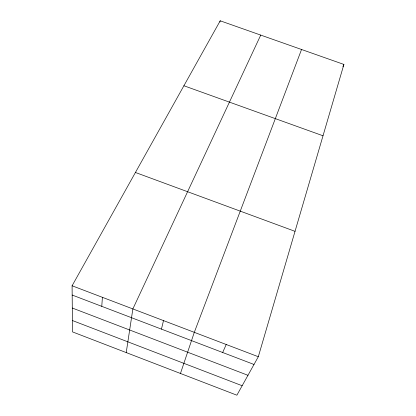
<?xml version="1.0" encoding="UTF-8"?>
<svg xmlns="http://www.w3.org/2000/svg" width="416" height="416" viewBox="0 0 416 416"><rect width="100%" height="100%" fill="white"/><g stroke="black" fill="none" stroke-linecap="round" stroke-linejoin="round"><path stroke-width="0.62" d="M101.774 306.337L102.398 297.32M126.22 352.581L132.865 308.932L260.733 35.095M219.944 22.006L220.21 20.8L343.907 64.433L258.31 356.725L236.886 395.2L72.498 331.895L72.093 285.776L220.21 20.8M161.444 329.124L163.504 320.601M180.456 373.469L194.303 332.337L301.548 49.488M342.924 66.706L343.907 64.433M222.674 352.503L226.216 344.495M183.898 85.753L323.014 135.777M135.424 172.474L295.027 231.338M72.093 285.776L258.31 356.725M72.171 295.038L253.999 364.463M72.29 308.022L247.962 375.305M72.4 320.528L242.159 385.731"/></g></svg>
